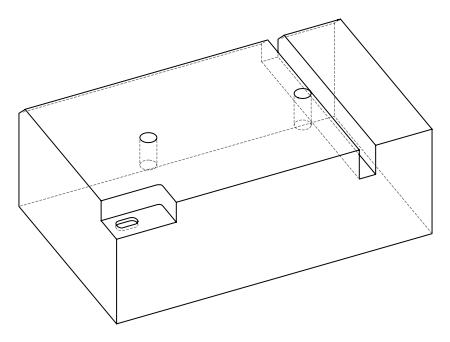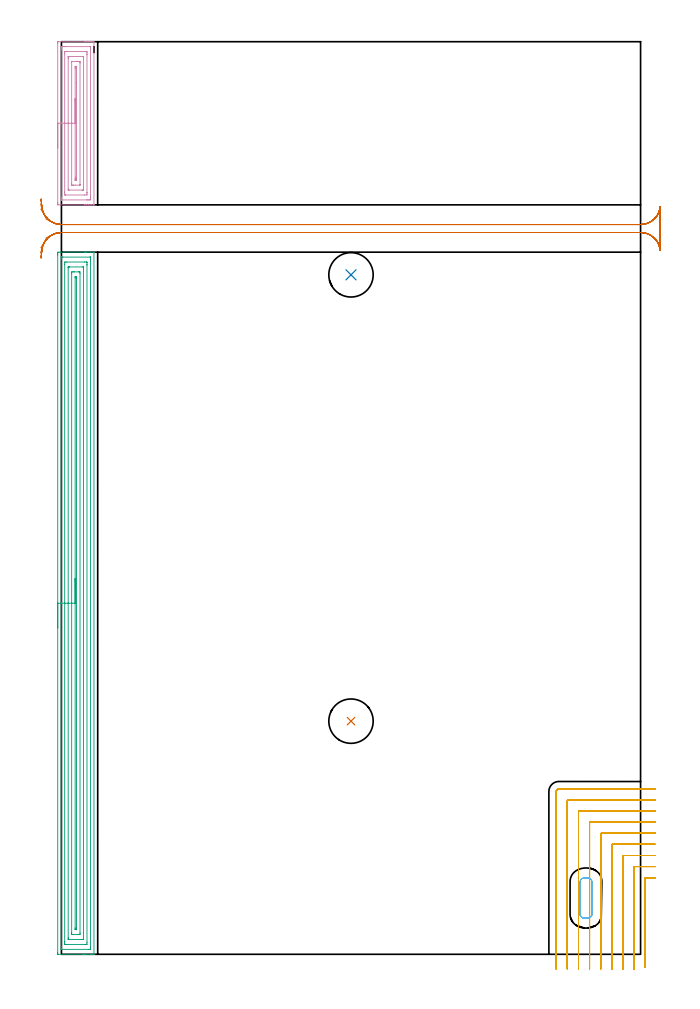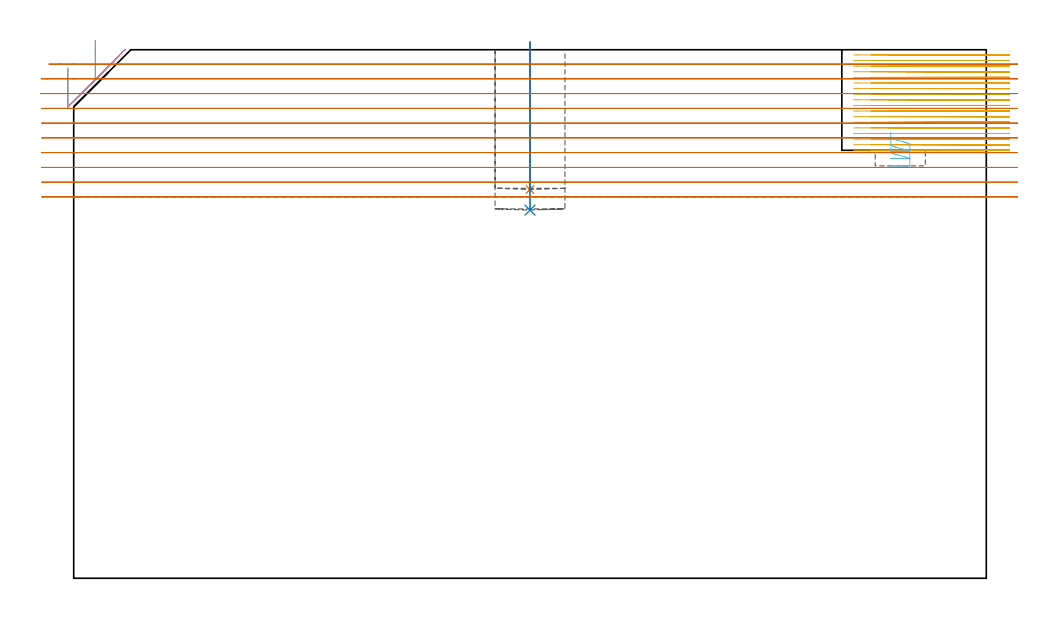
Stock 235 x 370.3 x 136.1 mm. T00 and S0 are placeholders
(PLAN: 7 operations, 4 tool changes, 57.6 min)
(1 INDEXABLE_INSERT_DRILL_BLIND_HOLE_FROM_SOLID | STEP1POCKET | NXT0302_007 | 0.15 min | 9092 mm3)
(2 INDEXABLE_INSERT_DRILL_BLIND_HOLE_FROM_SOLID_1 | STEP1POCKET_1 | NXT0302_007 | 0.17 min | 10440 mm3)
(3 AREA_MILL | FG_CHAMFER_SURFACE | UGT0205_001 | 13.88 min | 31555 mm3)
(4 AREA_MILL_1 | FG_CHAMFER_SURFACE_1 | UGT0205_001 | 3.38 min | 7910 mm3)
(5 MILL_CORNER_NOTCH_RECTANGULAR | CORNER_NOTCH_RECTANGULAR | NXT0201_008 | Follow Part, ap 1.5, ae 75% | 28.66 min | 67459 mm3)
(6 MILL_RECTANGULAR_POCKET | POCKET_RECTANGULAR_STRAIGHT | UGT0201_126 | Follow Part, ap 2, ae 75% | 0.48 min | 1140 mm3)
(7 MILL_RECTANGULAR_SLOT | SLOT_RECTANGULAR | NXT0201_012 | Follow Part, ap 4, ae 75% | 10.92 min | 169473 mm3)
(TOOL NXT0302_007 | Index. Insert Drill 18mm [880-D1800L25-05] | D18 PA176 FL90 Z2)
(TOOL UGT0205_001 | Chamfer Mill 20 x 3 x 45 deg. | D20 FL50 Z2)
(TOOL NXT0201_008 | ENDMILL 6mm [2P460-0600-NA 1630] | D6 FL26 Z6)
(TOOL UGT0201_126 | Carbide End Mill 8.0 | D8 FL15 Z4)
(TOOL NXT0201_012 | ENDMILL 16mm [2P460-1600-NA 1630] | D16 FL38 Z6)
(OP 1 INDEXABLE_INSERT_DRILL_BLIND_HOLE_FROM_SOLID)
G17 G21 G94 G90
T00 M6
G54
G17 G0 G90 X117.5 Y94.6 S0 M3
G43 Z146.1 H1
G94 G81 G98 Z100.1 F250. R138.1
G80
M5
M2
(OP 2 INDEXABLE_INSERT_DRILL_BLIND_HOLE_FROM_SOLID_1)
G17 G21 G94 G90
T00 M6
G54
G17 G0 G90 X117.5 Y275.7 S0 M3
G43 Z146.1 H1
G94 G81 G98 Z94.8 F250. R138.1
G80
M5
M2
(OP 3 AREA_MILL)
G17 G21 G94 G90
T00 M6
G54
G17 G0 G90 X-1.5 Y132.45 S1061 M3
G43 Z146.1 H0
Z131.4
G94 G1 Y132.488 Z130.528 F250.
Y132.602 Z129.664
Y132.791 Z128.812
Y133.053 Z127.98
Y133.387 Z127.174
Y133.79 Z126.4
Y134.258 Z125.664
Y134.79 Z124.972
Y135.379 Z124.329
Y136.022 Z123.74
Y136.714 Z123.208
Y137.45 Z122.74
Y138.224 Z122.337
Y139.03 Z122.003
Y139.862 Z121.741
Y140.713 Z121.552
Y141.578 Z121.438
Y142.45 Z121.4
Y283.768
X-1.499 Y284.299 Z121.401
X-1.496 Y284.656 Z121.402
X-1.493 Y284.89 Z121.405
X-1.146 Y284.894 Z121.751
X-0.557 Y284.9 Z122.34
X9.348 Z132.243
X9.919 Z132.816
X10.222 Z133.119
X11.971 Z134.866
X12.954 Z135.854
X13.08 Y284.897 Z135.972
X13.198 Y284.89 Z136.088
X13.2 Y284.745 Z136.1
Y0.155
X13.197 Y0.01 Z136.088
X13.142 Y0.005 Z136.034
X13.078 Y0.001 Z135.97
X12.954 Y0. Z135.853
X12.578 Z135.478
X11.971 Z134.866
X9.919 Z132.816
X9.348 Z132.243
X8.759 Z131.654
X-1.146 Z121.751
X-1.435 Y0.004 Z121.462
X-1.492 Y0.01 Z121.405
X-1.499 Y0.069 Z121.399
X-1.5 Y0.601 Z121.4
Y142.45
X-0.086 Z122.814
X-0.085 Y282.325 Z122.815
Y282.515
X-0.08 Y282.865 Z122.82
X-0.079 Y282.881 Z122.821
X-0.067 Y282.89 Z122.833
X-0.001 Y282.895 Z122.899
X0.1 Y282.898 Z123.
X0.226 Y282.9 Z123.126
X0.603 Z123.503
X11.595 Y282.899 Z134.495
X11.735 Y282.895 Z134.635
X11.761 Y282.891 Z134.661
X11.779 Y282.886 Z134.679
X11.78 Y282.855 Z134.68
X11.784 Y282.706 Z134.684
X11.785 Y282.515 Z134.685
X11.786 Y281.812 Z134.686
X11.785 Y2.575 Z134.685
X11.784 Y2.385 Z134.684
X11.78 Y2.035 Z134.68
X11.779 Y2.019 Z134.679
X11.766 Y2.01 Z134.666
X11.701 Y2.006 Z134.601
X11.6 Y2.002 Z134.5
X11.474 Y2. Z134.374
X11.097 Z133.997
X0.105 Y2.001 Z123.005
X-0.035 Y2.005 Z122.865
X-0.061 Y2.009 Z122.839
X-0.079 Y2.014 Z122.821
X-0.08 Y2.045 Z122.82
X-0.084 Y2.194 Z122.816
X-0.085 Y2.385 Z122.815
X-0.086 Y3.088 Z122.814
Y142.45
X1.328 Z124.228
X1.329 Y279.99 Z124.229
X1.334 Y280.73 Z124.234
X1.336 Y280.875 Z124.236
X1.478 Y280.89 Z124.378
X2.187 Y280.899 Z125.087
X9.348 Y280.9 Z132.248
X10.06 Y280.896 Z132.96
X10.222 Y280.89 Z133.122
X10.365 Y280.873 Z133.265
X10.368 Y280.73 Z133.268
X10.37 Y280.58 Z133.27
X10.371 Y279.838 Z133.271
Y279.686
Y4.91
X10.366 Y4.169 Z133.266
X10.364 Y4.025 Z133.264
X10.222 Y4.01 Z133.122
X9.513 Y4.001 Z132.413
X2.352 Y4. Z125.252
X1.64 Y4.004 Z124.54
X1.478 Y4.01 Z124.378
X1.335 Y4.027 Z124.235
X1.332 Y4.169 Z124.232
X1.33 Y4.32 Z124.23
X1.329 Y5.062 Z124.229
X1.328 Y5.214 Z124.228
Y142.45
X2.743 Z125.643
Y278.547
X2.744 Y278.712 Z125.644
X2.747 Y278.843 Z125.647
X2.749 Y278.879 Z125.649
X2.762 Y278.89 Z125.662
X2.812 Y278.893 Z125.712
X3.226 Y278.9 Z126.126
X3.272 Z126.172
X8.519 Z131.419
X8.881 Y278.89 Z131.781
X8.951 Y278.877 Z131.851
X8.954 Y278.827 Z131.854
X8.956 Y278.773 Z131.856
X8.957 Y278.453 Z131.857
Y278.054
Y6.352
X8.956 Y6.188 Z131.856
X8.953 Y6.057 Z131.853
X8.951 Y6.021 Z131.851
X8.938 Y6.01 Z131.838
X8.888 Y6.007 Z131.788
X8.473 Y6. Z131.373
X8.428 Z131.328
X3.181 Z126.081
X2.819 Y6.01 Z125.719
X2.749 Y6.023 Z125.649
X2.746 Y6.073 Z125.646
X2.744 Y6.127 Z125.644
X2.743 Y6.447 Z125.643
Y6.846
Y142.45
X4.157 Z127.057
Y276.27
X4.161 Y276.687 Z127.061
X4.164 Y276.886 Z127.064
X4.363 Y276.894 Z127.263
X4.975 Y276.899 Z127.875
X5.232 Y276.9 Z128.132
X6.983 Y276.898 Z129.883
X7.438 Y276.89 Z130.338
X7.536 Y276.876 Z130.436
X7.543 Y276.27 Z130.443
Y8.63
X7.539 Y8.213 Z130.439
X7.536 Y8.014 Z130.436
X7.336 Y8.006 Z130.236
X6.724 Y8.001 Z129.624
X6.467 Y8. Z129.367
X4.717 Y8.002 Z127.617
X4.262 Y8.01 Z127.162
X4.164 Y8.024 Z127.064
X4.157 Y8.63 Z127.057
Y142.45
X5.571 Z128.471
X5.572 Y274.486 Z128.472
X5.573 Y274.768 Z128.473
X5.576 Y274.864 Z128.476
X5.578 Y274.89 Z128.478
X5.597 Y274.893 Z128.497
X5.647 Y274.896 Z128.547
X5.85 Y274.898 Z128.75
X5.985 Y274.897 Z128.885
X6.093 Y274.892 Z128.993
X6.121 Y274.89 Z129.021
X6.124 Y274.851 Z129.024
X6.126 Y274.77 Z129.026
X6.128 Y274.486 Z129.028
X6.129 Y274.201 Z129.029
X6.128 Y10.414 Z129.028
X6.127 Y10.132 Z129.027
X6.124 Y10.036 Z129.024
X6.122 Y10.01 Z129.022
X6.103 Y10.007 Z129.003
X6.053 Y10.004 Z128.953
X5.85 Y10.002 Z128.75
X5.715 Y10.003 Z128.615
X5.607 Y10.008 Z128.507
X5.579 Y10.01 Z128.479
X5.576 Y10.049 Z128.476
X5.574 Y10.13 Z128.474
X5.572 Y10.414 Z128.472
X5.571 Y10.699 Z128.471
Y142.45
Y143.322 Z128.509
Y144.186 Z128.623
Y145.038 Z128.812
Y145.87 Z129.074
Y146.676 Z129.408
Y147.45 Z129.811
Y148.186 Z130.28
Y148.878 Z130.811
Y149.521 Z131.4
Y150.11 Z132.043
Y150.641 Z132.735
Y151.11 Z133.471
Y151.513 Z134.245
Y151.847 Z135.051
Y152.109 Z135.883
Y152.298 Z136.735
Y152.412 Z137.6
Y152.45 Z138.471
G0 Z146.1
M5
M2
(OP 4 AREA_MILL_1)
G17 G21 G94 G90
T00 M6
G54
G17 G0 G90 X-1.5 Y327.2 S1061 M3
G43 Z146.1 H0
Z131.4
G94 G1 Y327.238 Z130.528 F250.
Y327.352 Z129.664
Y327.541 Z128.812
Y327.803 Z127.98
Y328.137 Z127.174
Y328.54 Z126.4
Y329.008 Z125.664
Y329.54 Z124.972
Y330.129 Z124.329
Y330.772 Z123.74
Y331.464 Z123.209
Y332.2 Z122.74
Y332.974 Z122.337
Y333.78 Z122.003
Y334.612 Z121.741
Y335.464 Z121.552
Y336.328 Z121.438
Y337.2 Z121.4
Y369.717
X-1.494 Y370.253 Z121.403
X-1.491 Y370.29 Z121.406
X-1.448 Y370.3 Z121.449
X9.348 Z132.242
X9.952 Z132.849
X10.222 Z133.119
X10.826 Z133.723
X11.097 Z133.993
X11.638 Z134.537
X12.246 Z135.146
X12.846 Z135.745
X12.981 Z135.88
X13.093 Y370.297 Z135.985
X13.197 Y370.29 Z136.089
X13.2 Y370.162 Z136.1
Y304.238
X13.197 Y304.11 Z136.088
X13.142 Y304.104 Z136.033
X13.091 Y304.101 Z135.983
X12.981 Y304.1 Z135.88
X12.305 Z135.204
X11.638 Z134.537
X11.097 Z133.993
X10.827 Z133.723
X10.222 Z133.119
X9.952 Z132.849
X9.348 Z132.242
X-1.146 Y304.101 Z121.751
X-1.492 Y304.11 Z121.405
X-1.496 Y304.326 Z121.402
X-1.499 Y304.683 Z121.401
X-1.5 Y305.044 Z121.4
Y337.2
X-0.086 Z122.814
Y367.044
X-0.085 Y367.745 Z122.815
X-0.083 Y367.935 Z122.817
X-0.079 Y368.276 Z122.821
X0.252 Y368.293 Z123.152
X0.603 Y368.297 Z123.503
X1.119 Y368.3 Z124.019
X1.478 Z124.378
X11.614 Z134.514
X11.738 Y368.297 Z134.638
X11.76 Y368.295 Z134.66
X11.778 Y368.291 Z134.678
X11.78 Y368.264 Z134.68
X11.784 Y368.126 Z134.684
X11.785 Y367.935 Z134.685
X11.786 Y367.233 Z134.686
Y307.356
X11.785 Y306.655 Z134.685
X11.783 Y306.465 Z134.683
X11.779 Y306.124 Z134.679
X11.448 Y306.107 Z134.348
X11.097 Y306.103 Z133.997
X10.58 Y306.1 Z133.48
X10.222 Z133.122
X0.086 Z122.986
X-0.038 Y306.103 Z122.862
X-0.06 Y306.105 Z122.84
X-0.078 Y306.109 Z122.822
X-0.08 Y306.136 Z122.82
X-0.084 Y306.274 Z122.816
X-0.085 Y306.465 Z122.815
X-0.086 Y307.167 Z122.814
Y337.2
X1.329 Z124.229
Y365.413
X1.336 Y366.153 Z124.236
X1.34 Y366.293 Z124.24
X2.352 Y366.3 Z125.252
X10.08 Y366.299 Z132.98
X10.222 Y366.295 Z133.122
X10.36 Y366.29 Z133.26
X10.365 Y366.153 Z133.265
X10.369 Y366.004 Z133.269
X10.371 Y365.262 Z133.271
Y365.111
Y309.138
Y308.987
X10.364 Y308.247 Z133.264
X10.36 Y308.107 Z133.26
X9.348 Y308.1 Z132.248
X1.62 Y308.101 Z124.52
X1.478 Y308.105 Z124.378
X1.34 Y308.11 Z124.24
X1.335 Y308.247 Z124.235
X1.331 Y308.396 Z124.231
X1.329 Y309.138 Z124.229
X1.328 Y309.289 Z124.228
X1.329 Y337.2 Z124.229
X2.743 Z125.643
Y363.481
X2.744 Y363.972 Z125.644
X2.746 Y364.138 Z125.646
X2.75 Y364.267 Z125.65
X2.754 Y364.291 Z125.654
X2.775 Y364.294 Z125.675
X2.824 Y364.296 Z125.724
X3.227 Y364.3 Z126.127
X3.297 Z126.197
X8.544 Z131.444
X8.87 Y364.292 Z131.77
X8.946 Y364.29 Z131.846
X8.951 Y364.242 Z131.851
X8.953 Y364.187 Z131.853
X8.956 Y363.879 Z131.856
X8.957 Y310.919 Z131.857
X8.956 Y310.428 Z131.856
X8.954 Y310.262 Z131.854
X8.95 Y310.133 Z131.85
X8.946 Y310.109 Z131.846
X8.925 Y310.107 Z131.825
X8.876 Y310.104 Z131.776
X8.473 Y310.1 Z131.373
X8.403 Z131.303
X3.156 Y310.101 Z126.056
X2.83 Y310.108 Z125.73
X2.754 Y310.11 Z125.654
X2.749 Y310.158 Z125.649
X2.747 Y310.213 Z125.647
X2.744 Y310.521 Z125.644
X2.743 Y337.2 Z125.643
X4.157 Z127.057
X4.158 Y362.116 Z127.058
X4.159 Y362.22 Z127.059
X4.161 Y362.271 Z127.061
X4.163 Y362.289 Z127.063
X4.189 Y362.291 Z127.089
X4.388 Y362.298 Z127.288
X5.85 Y362.3 Z128.75
X6.724 Z129.624
X7.01 Y362.299 Z129.91
X7.432 Y362.293 Z130.332
X7.528 Y362.29 Z130.428
X7.536 Y362.124 Z130.436
X7.542 Y361.757 Z130.442
X7.543 Y361.699 Z130.443
X7.542 Y312.284 Z130.442
X7.541 Y312.18 Z130.441
X7.539 Y312.129 Z130.439
X7.537 Y312.111 Z130.437
X7.511 Y312.109 Z130.411
X7.312 Y312.102 Z130.212
X5.565 Y312.1 Z128.465
X4.976 Z127.876
X4.69 Y312.101 Z127.59
X4.268 Y312.107 Z127.168
X4.172 Y312.11 Z127.072
X4.164 Y312.276 Z127.064
X4.158 Y312.643 Z127.058
X4.157 Y312.701 Z127.057
Y337.2
X5.571 Z128.471
Y359.31
X5.573 Y359.917 Z128.473
X5.575 Y360.197 Z128.475
X5.578 Y360.286 Z128.478
X5.662 Y360.291 Z128.562
X5.85 Y360.297 Z128.75
X5.975 Y360.299 Z128.875
X6.075 Y360.297 Z128.975
X6.106 Y360.294 Z129.006
X6.119 Y360.291 Z129.019
X6.122 Y360.28 Z129.022
X6.125 Y360.201 Z129.025
X6.128 Y359.917 Z129.028
X6.129 Y353.57 Z129.029
Y315.09
X6.127 Y314.483 Z129.027
X6.125 Y314.203 Z129.025
X6.122 Y314.114 Z129.022
X6.038 Y314.109 Z128.938
X5.85 Y314.103 Z128.75
X5.725 Y314.101 Z128.625
X5.625 Y314.103 Z128.525
X5.594 Y314.106 Z128.494
X5.581 Y314.109 Z128.481
X5.578 Y314.12 Z128.478
X5.575 Y314.199 Z128.475
X5.572 Y314.483 Z128.472
X5.571 Y314.767 Z128.471
Y315.374
Y337.2
Y338.072 Z128.509
Y338.936 Z128.623
Y339.788 Z128.812
Y340.62 Z129.074
Y341.426 Z129.408
Y342.2 Z129.811
Y342.936 Z130.28
Y343.628 Z130.811
Y344.271 Z131.4
Y344.86 Z132.043
Y345.392 Z132.735
Y345.86 Z133.471
Y346.263 Z134.245
Y346.597 Z135.051
Y346.859 Z135.883
Y347.048 Z136.735
Y347.162 Z137.6
Y347.2 Z138.471
G0 Z146.1
M5
M2
(OP 5 MILL_CORNER_NOTCH_RECTANGULAR)
G17 G21 G94 G90
T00 M6
G54
G17 G0 G90 X241. Y31.1 S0 M3
G43 Z146.206 H1
Z134.761
G94 G1 X238. F250.
X237.097 F500.
G3 X236.8 Y30.803 R0.3
G1 Y-2.4
Y-5.4 F250.
G0 Z146.206
X241. Y35.6
Z134.761
G1 X238.
X232.597 F500.
G3 X232.3 Y35.303 R0.3
G1 Y-3.
Y-6. F250.
G0 Z146.206
X241. Y40.1
Z134.761
G1 X238.
X228.097 F500.
G3 X227.8 Y39.803 R0.3
G1 Y-3.
Y-6. F250.
G0 Z146.206
X241. Y44.6
Z134.761
G1 X238.
X223.597 F500.
G3 X223.3 Y44.303 R0.3
G1 Y-3.
Y-6. F250.
G0 Z146.206
X241. Y49.1
Z134.761
G1 X238.
X219.097 F500.
G3 X218.8 Y48.803 R0.3
G1 Y-3.
Y-6. F250.
G0 Z146.206
X241. Y53.6
Z134.761
G1 X238.
X214.597 F500.
G3 X214.3 Y53.303 R0.3
G1 Y-3.
Y-6. F250.
G0 Z146.206
X241. Y58.1
Z134.761
G1 X238.
X210.098 F500.
G3 X209.8 Y57.802 R0.3
G1 Y-3.
Y-6. F250.
G0 Z146.206
X241. Y62.6
Z134.761
G1 X238.
X205.598 F500.
G3 X205.3 Y62.302 R0.3
G1 Y-3.
Y-6. F250.
G0 Z146.206
X241. Y67.1
Z134.761
G1 X238.
X201.8 F500.
G3 X200.8 Y66.1 R1.
G1 Y-3.
Y-6. F250.
G0 Z146.206
X241. Y31.1
Z133.317
G1 X238.
X237.097 F500.
G3 X236.8 Y30.803 R0.3
G1 Y-2.4
Y-5.4 F250.
G0 Z146.206
X241. Y35.6
Z133.317
G1 X238.
X232.597 F500.
G3 X232.3 Y35.303 R0.3
G1 Y-3.
Y-6. F250.
G0 Z146.206
X241. Y40.1
Z133.317
G1 X238.
X228.097 F500.
G3 X227.8 Y39.803 R0.3
G1 Y-3.
Y-6. F250.
G0 Z146.206
X241. Y44.6
Z133.317
G1 X238.
X223.597 F500.
G3 X223.3 Y44.303 R0.3
G1 Y-3.
Y-6. F250.
G0 Z146.206
X241. Y49.1
Z133.317
G1 X238.
X219.097 F500.
G3 X218.8 Y48.803 R0.3
G1 Y-3.
Y-6. F250.
G0 Z146.206
X241. Y53.6
Z133.317
G1 X238.
X214.597 F500.
G3 X214.3 Y53.303 R0.3
G1 Y-3.
Y-6. F250.
G0 Z146.206
X241. Y58.1
Z133.317
G1 X238.
X210.098 F500.
G3 X209.8 Y57.802 R0.3
G1 Y-3.
Y-6. F250.
G0 Z146.206
X241. Y62.6
Z133.317
G1 X238.
X205.598 F500.
G3 X205.3 Y62.302 R0.3
G1 Y-3.
Y-6. F250.
G0 Z146.206
X241. Y67.1
Z133.317
G1 X238.
X201.8 F500.
G3 X200.8 Y66.1 R1.
G1 Y-3.
Y-6. F250.
G0 Z146.206
X241. Y31.1
Z131.872
G1 X238.
X237.097 F500.
G3 X236.8 Y30.803 R0.3
G1 Y-2.4
Y-5.4 F250.
G0 Z146.206
X241. Y35.6
Z131.872
G1 X238.
X232.597 F500.
G3 X232.3 Y35.303 R0.3
G1 Y-3.
Y-6. F250.
G0 Z146.206
X241. Y40.1
Z131.872
G1 X238.
X228.097 F500.
G3 X227.8 Y39.803 R0.3
G1 Y-3.
Y-6. F250.
G0 Z146.206
X241. Y44.6
Z131.872
G1 X238.
X223.597 F500.
G3 X223.3 Y44.303 R0.3
G1 Y-3.
Y-6. F250.
G0 Z146.206
X241. Y49.1
Z131.872
G1 X238.
X219.097 F500.
G3 X218.8 Y48.803 R0.3
G1 Y-3.
Y-6. F250.
G0 Z146.206
X241. Y53.6
Z131.872
G1 X238.
X214.597 F500.
G3 X214.3 Y53.303 R0.3
G1 Y-3.
Y-6. F250.
G0 Z146.206
X241. Y58.1
Z131.872
G1 X238.
X210.098 F500.
G3 X209.8 Y57.802 R0.3
G1 Y-3.
Y-6. F250.
G0 Z146.206
X241. Y62.6
Z131.872
G1 X238.
X205.598 F500.
G3 X205.3 Y62.302 R0.3
G1 Y-3.
Y-6. F250.
G0 Z146.206
X241. Y67.1
Z131.872
G1 X238.
X201.8 F500.
G3 X200.8 Y66.1 R1.
G1 Y-3.
Y-6. F250.
G0 Z146.206
X241. Y31.1
Z130.427
G1 X238.
X237.097 F500.
G3 X236.8 Y30.803 R0.3
G1 Y-2.4
Y-5.4 F250.
G0 Z146.206
X241. Y35.6
Z130.427
G1 X238.
X232.597 F500.
G3 X232.3 Y35.303 R0.3
G1 Y-3.
Y-6. F250.
G0 Z146.206
X241. Y40.1
Z130.427
G1 X238.
X228.097 F500.
G3 X227.8 Y39.803 R0.3
G1 Y-3.
Y-6. F250.
G0 Z146.206
X241. Y44.6
Z130.427
G1 X238.
X223.597 F500.
G3 X223.3 Y44.303 R0.3
G1 Y-3.
Y-6. F250.
G0 Z146.206
X241. Y49.1
Z130.427
G1 X238.
X219.097 F500.
G3 X218.8 Y48.803 R0.3
G1 Y-3.
Y-6. F250.
G0 Z146.206
X241. Y53.6
Z130.427
G1 X238.
X214.597 F500.
G3 X214.3 Y53.303 R0.3
G1 Y-3.
Y-6. F250.
G0 Z146.206
X241. Y58.1
Z130.427
G1 X238.
X210.097 F500.
G3 X209.8 Y57.803 R0.3
G1 Y-3.
Y-6. F250.
G0 Z146.206
X241. Y62.6
Z130.427
G1 X238.
X205.598 F500.
G3 X205.3 Y62.302 R0.3
G1 Y-3.
Y-6. F250.
G0 Z146.206
X241. Y67.1
Z130.427
G1 X238.
X201.8 F500.
G3 X200.8 Y66.1 R1.
G1 Y-3.
Y-6. F250.
G0 Z146.206
X241. Y31.1
Z128.982
G1 X238.
X237.097 F500.
G3 X236.8 Y30.803 R0.3
G1 Y-2.4
Y-5.4 F250.
G0 Z146.206
X241. Y35.6
Z128.982
G1 X238.
X232.597 F500.
G3 X232.3 Y35.303 R0.3
G1 Y-3.
Y-6. F250.
G0 Z146.206
X241. Y40.1
Z128.982
G1 X238.
X228.097 F500.
G3 X227.8 Y39.803 R0.3
G1 Y-3.
Y-6. F250.
G0 Z146.206
X241. Y44.6
Z128.982
G1 X238.
X223.597 F500.
G3 X223.3 Y44.303 R0.3
G1 Y-3.
Y-6. F250.
G0 Z146.206
X241. Y49.1
Z128.982
G1 X238.
X219.097 F500.
G3 X218.8 Y48.803 R0.3
G1 Y-3.
Y-6. F250.
G0 Z146.206
X241. Y53.6
Z128.982
G1 X238.
X214.597 F500.
G3 X214.3 Y53.303 R0.3
G1 Y-3.
Y-6. F250.
G0 Z146.206
X241. Y58.1
Z128.982
G1 X238.
X210.098 F500.
G3 X209.8 Y57.802 R0.3
G1 Y-3.
Y-6. F250.
G0 Z146.206
X241. Y62.6
Z128.982
G1 X238.
X205.598 F500.
G3 X205.3 Y62.302 R0.3
G1 Y-3.
Y-6. F250.
G0 Z146.206
X241. Y67.1
Z128.982
G1 X238.
X201.8 F500.
G3 X200.8 Y66.1 R1.
G1 Y-3.
Y-6. F250.
G0 Z146.206
X241. Y31.1
Z127.537
G1 X238.
X237.097 F500.
G3 X236.8 Y30.803 R0.3
G1 Y-2.4
Y-5.4 F250.
G0 Z146.206
X241. Y35.6
Z127.537
G1 X238.
X232.597 F500.
G3 X232.3 Y35.303 R0.3
G1 Y-3.
Y-6. F250.
G0 Z146.206
X241. Y40.1
Z127.537
G1 X238.
X228.097 F500.
G3 X227.8 Y39.803 R0.3
G1 Y-3.
Y-6. F250.
G0 Z146.206
X241. Y44.6
Z127.537
G1 X238.
X223.597 F500.
G3 X223.3 Y44.303 R0.3
G1 Y-3.
Y-6. F250.
G0 Z146.206
X241. Y49.1
Z127.537
G1 X238.
X219.097 F500.
G3 X218.8 Y48.803 R0.3
G1 Y-3.
Y-6. F250.
G0 Z146.206
X241. Y53.6
Z127.537
G1 X238.
X214.597 F500.
G3 X214.3 Y53.303 R0.3
G1 Y-3.
Y-6. F250.
G0 Z146.206
X241. Y58.1
Z127.537
G1 X238.
X210.098 F500.
G3 X209.8 Y57.802 R0.3
G1 Y-3.
Y-6. F250.
G0 Z146.206
X241. Y62.6
Z127.537
G1 X238.
X205.598 F500.
G3 X205.3 Y62.302 R0.3
G1 Y-3.
Y-6. F250.
G0 Z146.206
X241. Y67.1
Z127.537
G1 X238.
X201.8 F500.
G3 X200.8 Y66.1 R1.
G1 Y-3.
Y-6. F250.
G0 Z146.206
X241. Y31.1
Z126.093
G1 X238.
X237.097 F500.
G3 X236.8 Y30.803 R0.3
G1 Y-2.4
Y-5.4 F250.
G0 Z146.206
X241. Y35.6
Z126.093
G1 X238.
X232.597 F500.
G3 X232.3 Y35.303 R0.3
G1 Y-3.
Y-6. F250.
G0 Z146.206
X241. Y40.1
Z126.093
G1 X238.
X228.097 F500.
G3 X227.8 Y39.803 R0.3
G1 Y-3.
Y-6. F250.
G0 Z146.206
X241. Y44.6
Z126.093
G1 X238.
X223.597 F500.
G3 X223.3 Y44.303 R0.3
G1 Y-3.
Y-6. F250.
G0 Z146.206
X241. Y49.1
Z126.093
G1 X238.
X219.097 F500.
G3 X218.8 Y48.803 R0.3
G1 Y-3.
Y-6. F250.
G0 Z146.206
X241. Y53.6
Z126.093
G1 X238.
X214.597 F500.
G3 X214.3 Y53.303 R0.3
G1 Y-3.
Y-6. F250.
G0 Z146.206
X241. Y58.1
Z126.093
G1 X238.
X210.098 F500.
G3 X209.8 Y57.802 R0.3
G1 Y-3.
Y-6. F250.
G0 Z146.206
X241. Y62.6
Z126.093
G1 X238.
X205.598 F500.
G3 X205.3 Y62.302 R0.3
G1 Y-3.
Y-6. F250.
G0 Z146.206
X241. Y67.1
Z126.093
G1 X238.
X201.8 F500.
G3 X200.8 Y66.1 R1.
G1 Y-3.
Y-6. F250.
G0 Z146.206
X241. Y31.1
Z124.648
G1 X238.
X237.097 F500.
G3 X236.8 Y30.803 R0.3
G1 Y-2.4
Y-5.4 F250.
G0 Z146.206
X241. Y35.6
Z124.648
G1 X238.
X232.597 F500.
G3 X232.3 Y35.303 R0.3
G1 Y-3.
Y-6. F250.
G0 Z146.206
X241. Y40.1
Z124.648
G1 X238.
X228.097 F500.
G3 X227.8 Y39.803 R0.3
G1 Y-3.
Y-6. F250.
G0 Z146.206
X241. Y44.6
Z124.648
G1 X238.
X223.597 F500.
G3 X223.3 Y44.303 R0.3
G1 Y-3.
Y-6. F250.
G0 Z146.206
X241. Y49.1
Z124.648
G1 X238.
X219.097 F500.
G3 X218.8 Y48.803 R0.3
G1 Y-3.
Y-6. F250.
G0 Z146.206
X241. Y53.6
Z124.648
G1 X238.
X214.597 F500.
G3 X214.3 Y53.303 R0.3
G1 Y-3.
Y-6. F250.
G0 Z146.206
X241. Y58.1
Z124.648
G1 X238.
X210.098 F500.
G3 X209.8 Y57.802 R0.3
G1 Y-3.
Y-6. F250.
G0 Z146.206
X241. Y62.6
Z124.648
G1 X238.
X205.598 F500.
G3 X205.3 Y62.302 R0.3
G1 Y-3.
Y-6. F250.
G0 Z146.206
X241. Y67.1
Z124.648
G1 X238.
X201.8 F500.
G3 X200.8 Y66.1 R1.
G1 Y-3.
Y-6. F250.
G0 Z146.206
X241. Y31.1
Z123.203
G1 X238.
X237.097 F500.
G3 X236.8 Y30.803 R0.3
G1 Y-2.4
Y-5.4 F250.
G0 Z146.206
X241. Y35.6
Z123.203
G1 X238.
X232.597 F500.
G3 X232.3 Y35.303 R0.3
G1 Y-3.
Y-6. F250.
G0 Z146.206
X241. Y40.1
Z123.203
G1 X238.
X228.097 F500.
G3 X227.8 Y39.803 R0.3
G1 Y-3.
Y-6. F250.
G0 Z146.206
X241. Y44.6
Z123.203
G1 X238.
X223.597 F500.
G3 X223.3 Y44.303 R0.3
G1 Y-3.
Y-6. F250.
G0 Z146.206
X241. Y49.1
Z123.203
G1 X238.
X219.097 F500.
G3 X218.8 Y48.803 R0.3
G1 Y-3.
Y-6. F250.
G0 Z146.206
X241. Y53.6
Z123.203
G1 X238.
X214.597 F500.
G3 X214.3 Y53.303 R0.3
G1 Y-3.
Y-6. F250.
G0 Z146.206
X241. Y58.1
Z123.203
G1 X238.
X210.098 F500.
G3 X209.8 Y57.802 R0.3
G1 Y-3.
Y-6. F250.
G0 Z146.206
X241. Y62.6
Z123.203
G1 X238.
X205.598 F500.
G3 X205.3 Y62.302 R0.3
G1 Y-3.
Y-6. F250.
G0 Z146.206
X241. Y67.1
Z123.203
G1 X238.
X201.8 F500.
G3 X200.8 Y66.1 R1.
G1 Y-3.
Y-6. F250.
G0 Z146.206
X241. Y31.1
Z121.758
G1 X238.
X237.097 F500.
G3 X236.8 Y30.803 R0.3
G1 Y-2.4
Y-5.4 F250.
G0 Z146.206
X241. Y35.6
Z121.758
G1 X238.
X232.597 F500.
G3 X232.3 Y35.303 R0.3
G1 Y-3.
Y-6. F250.
G0 Z146.206
X241. Y40.1
Z121.758
G1 X238.
X228.097 F500.
G3 X227.8 Y39.803 R0.3
G1 Y-3.
Y-6. F250.
G0 Z146.206
X241. Y44.6
Z121.758
G1 X238.
X223.597 F500.
G3 X223.3 Y44.303 R0.3
G1 Y-3.
Y-6. F250.
G0 Z146.206
X241. Y49.1
Z121.758
G1 X238.
X219.097 F500.
G3 X218.8 Y48.803 R0.3
G1 Y-3.
Y-6. F250.
G0 Z146.206
X241. Y53.6
Z121.758
G1 X238.
X214.597 F500.
G3 X214.3 Y53.303 R0.3
G1 Y-3.
Y-6. F250.
G0 Z146.206
X241. Y58.1
Z121.758
G1 X238.
X210.098 F500.
G3 X209.8 Y57.802 R0.3
G1 Y-3.
Y-6. F250.
G0 Z146.206
X241. Y62.6
Z121.758
G1 X238.
X205.598 F500.
G3 X205.3 Y62.302 R0.3
G1 Y-3.
Y-6. F250.
G0 Z146.206
X241. Y67.1
Z121.758
G1 X238.
X201.8 F500.
G3 X200.8 Y66.1 R1.
G1 Y-3.
Y-6. F250.
G0 Z146.206
X241. Y31.1
Z120.314
G1 X238.
X237.097 F500.
G3 X236.8 Y30.803 R0.3
G1 Y-2.4
Y-5.4 F250.
G0 Z146.206
X241. Y35.6
Z120.314
G1 X238.
X232.597 F500.
G3 X232.3 Y35.303 R0.3
G1 Y-3.
Y-6. F250.
G0 Z146.206
X241. Y40.1
Z120.314
G1 X238.
X228.097 F500.
G3 X227.8 Y39.803 R0.3
G1 Y-3.
Y-6. F250.
G0 Z146.206
X241. Y44.6
Z120.314
G1 X238.
X223.597 F500.
G3 X223.3 Y44.303 R0.3
G1 Y-3.
Y-6. F250.
G0 Z146.206
X241. Y49.1
Z120.314
G1 X238.
X219.097 F500.
G3 X218.8 Y48.803 R0.3
G1 Y-3.
Y-6. F250.
G0 Z146.206
X241. Y53.6
Z120.314
G1 X238.
X214.597 F500.
G3 X214.3 Y53.303 R0.3
G1 Y-3.
Y-6. F250.
G0 Z146.206
X241. Y58.1
Z120.314
G1 X238.
X210.098 F500.
G3 X209.8 Y57.802 R0.3
G1 Y-3.
Y-6. F250.
G0 Z146.206
X241. Y62.6
Z120.314
G1 X238.
X205.598 F500.
G3 X205.3 Y62.302 R0.3
G1 Y-3.
Y-6. F250.
G0 Z146.206
X241. Y67.1
Z120.314
G1 X238.
X201.8 F500.
G3 X200.8 Y66.1 R1.
G1 Y-3.
Y-6. F250.
G0 Z146.206
X241. Y31.1
Z118.869
G1 X238.
X237.097 F500.
G3 X236.8 Y30.803 R0.3
G1 Y-2.4
Y-5.4 F250.
G0 Z146.206
X241. Y35.6
Z118.869
G1 X238.
X232.597 F500.
G3 X232.3 Y35.303 R0.3
G1 Y-3.
Y-6. F250.
G0 Z146.206
X241. Y40.1
Z118.869
G1 X238.
X228.097 F500.
G3 X227.8 Y39.803 R0.3
G1 Y-3.
Y-6. F250.
G0 Z146.206
X241. Y44.6
Z118.869
G1 X238.
X223.597 F500.
G3 X223.3 Y44.303 R0.3
G1 Y-3.
Y-6. F250.
G0 Z146.206
X241. Y49.1
Z118.869
G1 X238.
X219.097 F500.
G3 X218.8 Y48.803 R0.3
G1 Y-3.
Y-6. F250.
G0 Z146.206
X241. Y53.6
Z118.869
G1 X238.
X214.597 F500.
G3 X214.3 Y53.303 R0.3
G1 Y-3.
Y-6. F250.
G0 Z146.206
X241. Y58.1
Z118.869
G1 X238.
X210.098 F500.
G3 X209.8 Y57.802 R0.3
G1 Y-3.
Y-6. F250.
G0 Z146.206
X241. Y62.6
Z118.869
G1 X238.
X205.598 F500.
G3 X205.3 Y62.302 R0.3
G1 Y-3.
Y-6. F250.
G0 Z146.206
X241. Y67.1
Z118.869
G1 X238.
X201.8 F500.
G3 X200.8 Y66.1 R1.
G1 Y-3.
Y-6. F250.
G0 Z146.206
X241. Y31.1
Z117.424
G1 X238.
X237.097 F500.
G3 X236.8 Y30.803 R0.3
G1 Y-2.4
Y-5.4 F250.
G0 Z146.206
X241. Y35.6
Z117.424
G1 X238.
X232.597 F500.
G3 X232.3 Y35.303 R0.3
G1 Y-3.
Y-6. F250.
G0 Z146.206
X241. Y40.1
Z117.424
G1 X238.
X228.097 F500.
G3 X227.8 Y39.803 R0.3
G1 Y-3.
Y-6. F250.
G0 Z146.206
X241. Y44.6
Z117.424
G1 X238.
X223.597 F500.
G3 X223.3 Y44.303 R0.3
G1 Y-3.
Y-6. F250.
G0 Z146.206
X241. Y49.1
Z117.424
G1 X238.
X219.097 F500.
G3 X218.8 Y48.803 R0.3
G1 Y-3.
Y-6. F250.
G0 Z146.206
X241. Y53.6
Z117.424
G1 X238.
X214.597 F500.
G3 X214.3 Y53.303 R0.3
G1 Y-3.
Y-6. F250.
G0 Z146.206
X241. Y58.1
Z117.424
G1 X238.
X210.098 F500.
G3 X209.8 Y57.802 R0.3
G1 Y-3.
Y-6. F250.
G0 Z146.206
X241. Y62.6
Z117.424
G1 X238.
X205.598 F500.
G3 X205.3 Y62.302 R0.3
G1 Y-3.
Y-6. F250.
G0 Z146.206
X241. Y67.1
Z117.424
G1 X238.
X201.8 F500.
G3 X200.8 Y66.1 R1.
G1 Y-3.
Y-6. F250.
G0 Z146.206
X241. Y31.1
Z115.979
G1 X238.
X237.097 F500.
G3 X236.8 Y30.803 R0.3
G1 Y-2.4
Y-5.4 F250.
G0 Z146.206
X241. Y35.6
Z115.979
G1 X238.
X232.597 F500.
G3 X232.3 Y35.303 R0.3
G1 Y-3.
Y-6. F250.
G0 Z146.206
X241. Y40.1
Z115.979
G1 X238.
X228.097 F500.
G3 X227.8 Y39.803 R0.3
G1 Y-3.
Y-6. F250.
G0 Z146.206
X241. Y44.6
Z115.979
G1 X238.
X223.597 F500.
G3 X223.3 Y44.303 R0.3
G1 Y-3.
Y-6. F250.
G0 Z146.206
X241. Y49.1
Z115.979
G1 X238.
X219.097 F500.
G3 X218.8 Y48.803 R0.3
G1 Y-3.
Y-6. F250.
G0 Z146.206
X241. Y53.6
Z115.979
G1 X238.
X214.597 F500.
G3 X214.3 Y53.303 R0.3
G1 Y-3.
Y-6. F250.
G0 Z146.206
X241. Y58.1
Z115.979
G1 X238.
X210.098 F500.
G3 X209.8 Y57.802 R0.3
G1 Y-3.
Y-6. F250.
G0 Z146.206
X241. Y62.6
Z115.979
G1 X238.
X205.598 F500.
G3 X205.3 Y62.302 R0.3
G1 Y-3.
Y-6. F250.
G0 Z146.206
X241. Y67.1
Z115.979
G1 X238.
X201.8 F500.
G3 X200.8 Y66.1 R1.
G1 Y-3.
Y-6. F250.
G0 Z146.206
X241. Y31.1
Z114.534
G1 X238.
X237.097 F500.
G3 X236.8 Y30.803 R0.3
G1 Y-2.4
Y-5.4 F250.
G0 Z146.206
X241. Y35.6
Z114.534
G1 X238.
X232.597 F500.
G3 X232.3 Y35.303 R0.3
G1 Y-3.
Y-6. F250.
G0 Z146.206
X241. Y40.1
Z114.534
G1 X238.
X228.097 F500.
G3 X227.8 Y39.803 R0.3
G1 Y-3.
Y-6. F250.
G0 Z146.206
X241. Y44.6
Z114.534
G1 X238.
X223.597 F500.
G3 X223.3 Y44.303 R0.3
G1 Y-3.
Y-6. F250.
G0 Z146.206
X241. Y49.1
Z114.534
G1 X238.
X219.097 F500.
G3 X218.8 Y48.803 R0.3
G1 Y-3.
Y-6. F250.
G0 Z146.206
X241. Y53.6
Z114.534
G1 X238.
X214.597 F500.
G3 X214.3 Y53.303 R0.3
G1 Y-3.
Y-6. F250.
G0 Z146.206
X241. Y58.1
Z114.534
G1 X238.
X210.098 F500.
G3 X209.8 Y57.802 R0.3
G1 Y-3.
Y-6. F250.
G0 Z146.206
X241. Y62.6
Z114.534
G1 X238.
X205.598 F500.
G3 X205.3 Y62.302 R0.3
G1 Y-3.
Y-6. F250.
G0 Z146.206
X241. Y67.1
Z114.534
G1 X238.
X201.8 F500.
G3 X200.8 Y66.1 R1.
G1 Y-3.
Y-6. F250.
G0 Z146.206
X241. Y31.1
Z113.09
G1 X238.
X237.097 F500.
G3 X236.8 Y30.803 R0.3
G1 Y-2.4
Y-5.4 F250.
G0 Z146.206
X241. Y35.6
Z113.09
G1 X238.
X232.597 F500.
G3 X232.3 Y35.303 R0.3
G1 Y-3.
Y-6. F250.
G0 Z146.206
X241. Y40.1
Z113.09
G1 X238.
X228.097 F500.
G3 X227.8 Y39.803 R0.3
G1 Y-3.
Y-6. F250.
G0 Z146.206
X241. Y44.6
Z113.09
G1 X238.
X223.597 F500.
G3 X223.3 Y44.303 R0.3
G1 Y-3.
Y-6. F250.
G0 Z146.206
X241. Y49.1
Z113.09
G1 X238.
X219.097 F500.
G3 X218.8 Y48.803 R0.3
G1 Y-3.
Y-6. F250.
G0 Z146.206
X241. Y53.6
Z113.09
G1 X238.
X214.597 F500.
G3 X214.3 Y53.303 R0.3
G1 Y-3.
Y-6. F250.
G0 Z146.206
X241. Y58.1
Z113.09
G1 X238.
X210.098 F500.
G3 X209.8 Y57.802 R0.3
G1 Y-3.
Y-6. F250.
G0 Z146.206
X241. Y62.6
Z113.09
G1 X238.
X205.598 F500.
G3 X205.3 Y62.302 R0.3
G1 Y-3.
Y-6. F250.
G0 Z146.206
X241. Y67.1
Z113.09
G1 X238.
X201.8 F500.
G3 X200.8 Y66.1 R1.
G1 Y-3.
Y-6. F250.
G0 Z146.206
X241. Y31.1
Z111.645
G1 X238.
X237.097 F500.
G3 X236.8 Y30.803 R0.3
G1 Y-2.4
Y-5.4 F250.
G0 Z146.206
X241. Y35.6
Z111.645
G1 X238.
X232.597 F500.
G3 X232.3 Y35.303 R0.3
G1 Y-3.
Y-6. F250.
G0 Z146.206
X241. Y40.1
Z111.645
G1 X238.
X228.097 F500.
G3 X227.8 Y39.803 R0.3
G1 Y-3.
Y-6. F250.
G0 Z146.206
X241. Y44.6
Z111.645
G1 X238.
X223.597 F500.
G3 X223.3 Y44.303 R0.3
G1 Y-3.
Y-6. F250.
G0 Z146.206
X241. Y49.1
Z111.645
G1 X238.
X219.097 F500.
G3 X218.8 Y48.803 R0.3
G1 Y-3.
Y-6. F250.
G0 Z146.206
X241. Y53.6
Z111.645
G1 X238.
X214.597 F500.
G3 X214.3 Y53.303 R0.3
G1 Y-3.
Y-6. F250.
G0 Z146.206
X241. Y58.1
Z111.645
G1 X238.
X210.098 F500.
G3 X209.8 Y57.802 R0.3
G1 Y-3.
Y-6. F250.
G0 Z146.206
X241. Y62.6
Z111.645
G1 X238.
X205.598 F500.
G3 X205.3 Y62.302 R0.3
G1 Y-3.
Y-6. F250.
G0 Z146.206
X241. Y67.1
Z111.645
G1 X238.
X201.8 F500.
G3 X200.8 Y66.1 R1.
G1 Y-3.
Y-6. F250.
G0 Z146.206
X241. Y31.1
Z110.2
G1 X238.
X237.097 F500.
G3 X236.8 Y30.803 R0.3
G1 Y-2.4
Y-5.4 F250.
G0 Z146.206
X241. Y35.6
Z110.2
G1 X238.
X232.597 F500.
G3 X232.3 Y35.303 R0.3
G1 Y-3.
Y-6. F250.
G0 Z146.206
X241. Y40.1
Z110.2
G1 X238.
X228.097 F500.
G3 X227.8 Y39.803 R0.3
G1 Y-3.
Y-6. F250.
G0 Z146.206
X241. Y44.6
Z110.2
G1 X238.
X223.597 F500.
G3 X223.3 Y44.303 R0.3
G1 Y-3.
Y-6. F250.
G0 Z146.206
X241. Y49.1
Z110.2
G1 X238.
X219.097 F500.
G3 X218.8 Y48.803 R0.3
G1 Y-3.
Y-6. F250.
G0 Z146.206
X241. Y53.6
Z110.2
G1 X238.
X214.597 F500.
G3 X214.3 Y53.303 R0.3
G1 Y-3.
Y-6. F250.
G0 Z146.206
X241. Y58.1
Z110.2
G1 X238.
X210.098 F500.
G3 X209.8 Y57.802 R0.3
G1 Y-3.
Y-6. F250.
G0 Z146.206
X241. Y62.6
Z110.2
G1 X238.
X205.598 F500.
G3 X205.3 Y62.302 R0.3
G1 Y-3.
Y-6. F250.
G0 Z146.206
X241. Y67.1
Z110.2
G1 X238.
X201.8 F500.
G3 X200.8 Y66.1 R1.
G1 Y-3.
Y-6. F250.
G0 Z146.206
M5
M2
(OP 6 MILL_RECTANGULAR_POCKET)
G17 G21 G94 G90
T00 M6
G54
G17 G0 G90 X210.4 Y21.384 S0 M3
G43 Z146.206 H0
Z114.826
G94 G1 Y16.5 Z113.518 F250.
Y16.366 Z113.482
X210.464 Y16.005 Z113.383
X210.6 Y15.665 Z113.285
X210.801 Y15.36 Z113.187
X211.06 Y15.101 Z113.089
X211.365 Y14.9 Z112.991
X211.705 Y14.764 Z112.893
X212.066 Y14.7 Z112.795
X213.634 Z112.375
X213.995 Y14.764 Z112.277
X214.335 Y14.9 Z112.179
X214.64 Y15.101 Z112.081
X214.899 Y15.36 Z111.982
X215.1 Y15.665 Z111.884
X215.236 Y16.005 Z111.786
X215.3 Y16.366 Z111.688
Y22.85 Z109.951
Y29.2 F500.
G3 X213.5 Y31. R1.8
G1 X212.2
G3 X210.4 Y29.2 R1.8
G1 Y16.5
G3 X212.2 Y14.7 R1.8
G1 X213.5
G3 X215.3 Y16.5 R1.8
G1 Y22.85
Y23.85
G0 X210.4 Y21.384 Z112.951
G1 Y16.5 Z111.642 F250.
Y16.366 Z111.606
X210.464 Y16.005 Z111.508
X210.6 Y15.665 Z111.41
X210.801 Y15.36 Z111.312
X211.06 Y15.101 Z111.214
X211.365 Y14.9 Z111.116
X211.705 Y14.764 Z111.018
X212.066 Y14.7 Z110.92
X213.634 Z110.499
X213.995 Y14.764 Z110.401
X214.335 Y14.9 Z110.303
X214.64 Y15.101 Z110.205
X214.899 Y15.36 Z110.107
X215.1 Y15.665 Z110.009
X215.236 Y16.005 Z109.911
X215.3 Y16.366 Z109.813
Y22.85 Z108.075
Y29.2 F500.
G3 X213.5 Y31. R1.8
G1 X212.2
G3 X210.4 Y29.2 R1.8
G1 Y16.5
G3 X212.2 Y14.7 R1.8
G1 X213.5
G3 X215.3 Y16.5 R1.8
G1 Y22.85
Y23.85
G0 X210.4 Y21.384 Z111.075
G1 Y16.5 Z109.767 F250.
Y16.366 Z109.731
X210.464 Y16.005 Z109.633
X210.6 Y15.665 Z109.535
X210.801 Y15.36 Z109.437
X211.06 Y15.101 Z109.338
X211.365 Y14.9 Z109.24
X211.705 Y14.764 Z109.142
X212.066 Y14.7 Z109.044
X213.634 Z108.624
X213.995 Y14.764 Z108.526
X214.335 Y14.9 Z108.428
X214.64 Y15.101 Z108.33
X214.899 Y15.36 Z108.232
X215.1 Y15.665 Z108.134
X215.236 Y16.005 Z108.036
X215.3 Y16.366 Z107.937
Y22.85 Z106.2
Y29.2 F500.
G3 X213.5 Y31. R1.8
G1 X212.2
G3 X210.4 Y29.2 R1.8
G1 Y16.5
G3 X212.2 Y14.7 R1.8
G1 X213.5
G3 X215.3 Y16.5 R1.8
G1 Y22.85
Y23.85
G0 Z146.206
M5
M2
(OP 7 MILL_RECTANGULAR_SLOT)
G17 G21 G94 G90
T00 M6
G54
G17 G0 G90 X-6.398 Y290.562 S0 M3
G43 Z146.206 H1
Z132.406
G94 G1 X-3.748 Y291.968 F250.
G2 X0. Y292.9 R8. F500.
G1 X235.
G2 X242.97 Y285.592 R8.
G1 X243.
Y303.408
X242.97
G2 X235. Y296.1 R8.
G1 X0.
G2 X-3.748 Y297.032 R8.
G1 X-6.399 Y298.438 F250.
G0 Z146.206
X-8.361 Y286.661
Z128.605
G1 X-6.751 Y289.192
G2 X0. Y292.9 R8. F500.
G1 X235.
G2 X242.97 Y285.592 R8.
G1 X243.
Y303.408
X242.97
G2 X235. Y296.1 R8.
G1 X0.
G2 X-6.751 Y299.808 R8.
G1 X-8.361 Y302.34 F250.
G0 X-8.531 Y284.433 Z124.804
G1 X-7.633 Y287.296
G2 X0. Y292.9 R8. F500.
G1 X235.
G2 X242.97 Y285.592 R8.
G1 X243.
Y303.408
X242.97
G2 X235. Y296.1 R8.
G1 X0.
G2 X-7.636 Y301.715 R8.
G1 X-8.531 Y304.579 F250.
G0 X-8.23 Y282.603 Z121.004
G1 X-7.97 Y285.592
G2 X0. Y292.9 R8. F500.
G1 X235.
G2 X242.97 Y285.592 R8.
G1 X243.
Y303.408
X242.97
G2 X235. Y296.1 R8.
G1 X0.
G2 X-7.97 Y303.408 R8.
G1 X-8.23 Y306.397 F250.
G0 Y282.603 Z117.203
G1 X-7.97 Y285.592
G2 X0. Y292.9 R8. F500.
G1 X235.
G2 X242.97 Y285.592 R8.
G1 X243.
Y303.408
X242.97
G2 X235. Y296.1 R8.
G1 X0.
G2 X-7.97 Y303.408 R8.
G1 X-8.23 Y306.397 F250.
G0 Y282.603 Z113.402
G1 X-7.97 Y285.592
G2 X0. Y292.9 R8. F500.
G1 X235.
G2 X242.97 Y285.592 R8.
G1 X243.
Y303.408
X242.97
G2 X235. Y296.1 R8.
G1 X0.
G2 X-7.97 Y303.408 R8.
G1 X-8.23 Y306.397 F250.
G0 Y282.603 Z109.602
G1 X-7.97 Y285.592
G2 X0. Y292.9 R8. F500.
G1 X235.
G2 X242.97 Y285.592 R8.
G1 X243.
Y303.408
X242.97
G2 X235. Y296.1 R8.
G1 X0.
G2 X-7.97 Y303.408 R8.
G1 X-8.23 Y306.397 F250.
G0 Y282.603 Z105.801
G1 X-7.97 Y285.592
G2 X0. Y292.9 R8. F500.
G1 X235.
G2 X242.97 Y285.592 R8.
G1 X243.
Y303.408
X242.97
G2 X235. Y296.1 R8.
G1 X0.
G2 X-7.97 Y303.408 R8.
G1 X-8.23 Y306.397 F250.
G0 Y282.603 Z102.001
G1 X-7.97 Y285.592
G2 X0. Y292.9 R8. F500.
G1 X235.
G2 X242.97 Y285.592 R8.
G1 X243.
Y303.408
X242.97
G2 X235. Y296.1 R8.
G1 X0.
G2 X-7.97 Y303.408 R8.
G1 X-8.23 Y306.397 F250.
G0 Y282.603 Z98.2
G1 X-7.97 Y285.592
G2 X0. Y292.9 R8. F500.
G1 X235.
G2 X242.97 Y285.592 R8.
G1 X243.
Y303.408
X242.97
G2 X235. Y296.1 R8.
G1 X0.
G2 X-7.97 Y303.408 R8.
G1 X-8.23 Y306.397 F250.
G0 Z146.206
M5
M2
